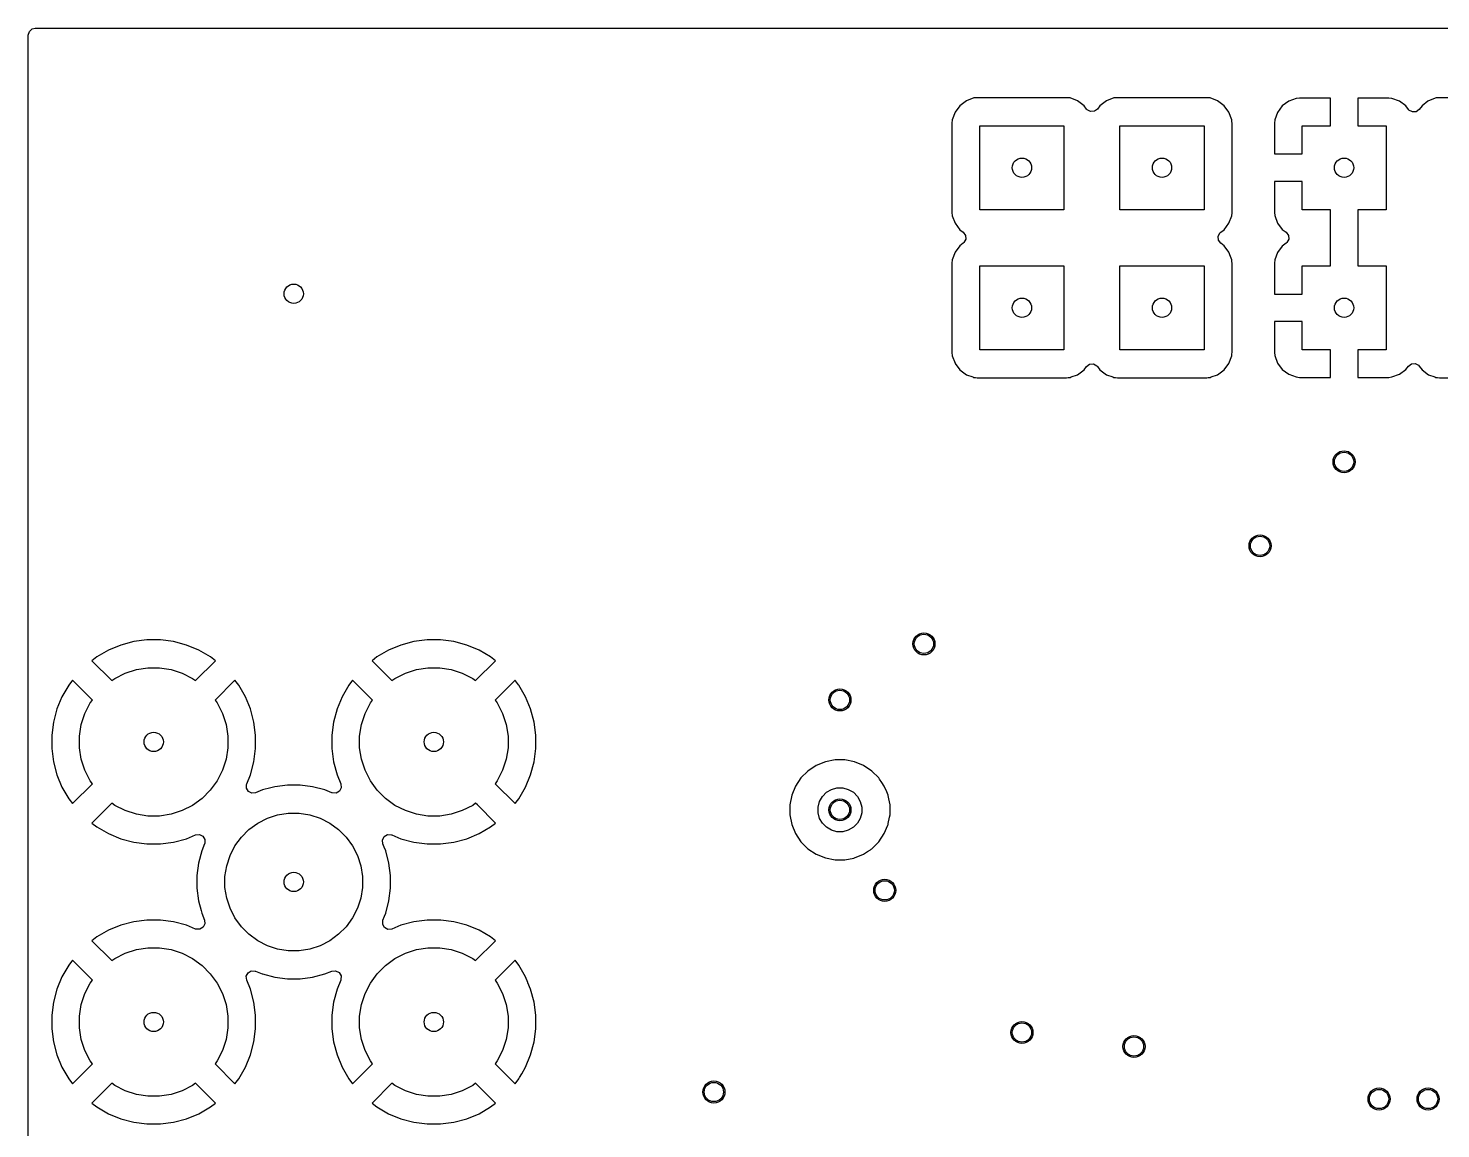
# Model space of a CAD drawing. Extents: x -2.18 to 1.8, y 0.44 to 2.81.
# Drawn here: x -2.18 to -1.171, y 2.029 to 2.815 of the extents above; entities that cross this region are included whole.
import ezdxf

# ---------------------------------------------------------------- set-up
doc = ezdxf.new("R2010")
doc.units = 0
doc.header["$MEASUREMENT"] = 0
doc.layers.add('BLACK', color=7, linetype='CONTINUOUS')

msp = doc.modelspace()

# ---------------------------------------------------------------- linework, layer by layer
at = {"layer": 'BLACK', "linetype": 'CONTINUOUS'}
for p, q in [((-2.1788, 2.8123), (-2.1767, 2.8141)), ((-2.1767, 2.8141), (-2.1747, 2.8146)), ((-2.1747, 2.8146), (0.9998, 2.8146)), ((-2.1796, 2.8097), (-2.1788, 2.8123)), ((-2.1796, 2.7469), (-2.1796, 2.8097)), ((-1.5043, 2.7648), (-1.5097, 2.7628)), ((-1.5019, 2.765), (-1.5043, 2.7648)), ((-1.5043, 2.7648), (-1.5043, 2.7648)), ((-1.4381, 2.765), (-1.5019, 2.765)), ((-1.5019, 2.765), (-1.5019, 2.765)), ((-1.4357, 2.7648), (-1.4381, 2.765)), ((-1.4381, 2.765), (-1.4381, 2.765)), ((-1.4303, 2.7628), (-1.4357, 2.7648)), ((-1.4043, 2.7648), (-1.4097, 2.7628)), ((-1.4019, 2.765), (-1.4043, 2.7648)), ((-1.4043, 2.7648), (-1.4043, 2.7648)), ((-1.3381, 2.765), (-1.4019, 2.765)), ((-1.4019, 2.765), (-1.4019, 2.765)), ((-1.3357, 2.7648), (-1.3381, 2.765)), ((-1.3381, 2.765), (-1.3381, 2.765)), ((-1.3303, 2.7628), (-1.3357, 2.7648)), ((-1.2742, 2.7644), (-1.2795, 2.7625)), ((-1.2719, 2.7647), (-1.2742, 2.7644)), ((-1.2742, 2.7644), (-1.2742, 2.7644)), ((-1.2498, 2.7647), (-1.2719, 2.7647)), ((-1.2498, 2.745), (-1.2498, 2.7647)), ((-1.2081, 2.7647), (-1.2302, 2.7647)), ((-1.2302, 2.7647), (-1.2302, 2.745)), ((-1.2058, 2.7644), (-1.2081, 2.7647)), ((-1.2005, 2.7625), (-1.2058, 2.7644)), ((-1.2058, 2.7644), (-1.2058, 2.7644)), ((-1.1743, 2.7648), (-1.1797, 2.7628)), ((-1.1719, 2.765), (-1.1743, 2.7648)), ((-1.1743, 2.7648), (-1.1743, 2.7648)), ((-1.1081, 2.765), (-1.1719, 2.765)), ((-1.1719, 2.765), (-1.1719, 2.765)), ((-1.5178, 2.7547), (-1.5198, 2.7493)), ((-1.5143, 2.7593), (-1.5178, 2.7547)), ((-1.5097, 2.7628), (-1.5143, 2.7593)), ((-1.4257, 2.7593), (-1.4303, 2.7628)), ((-1.4239, 2.7569), (-1.4257, 2.7593)), ((-1.4257, 2.7593), (-1.4257, 2.7593)), ((-1.4257, 2.7593), (-1.4257, 2.7593)), ((-1.4235, 2.7564), (-1.4239, 2.7569)), ((-1.421, 2.7551), (-1.4235, 2.7564)), ((-1.4183, 2.7553), (-1.421, 2.7551)), ((-1.4161, 2.7569), (-1.4183, 2.7553)), ((-1.4143, 2.7593), (-1.4161, 2.7569)), ((-1.4097, 2.7628), (-1.4143, 2.7593)), ((-1.3257, 2.7593), (-1.3303, 2.7628)), ((-1.3222, 2.7547), (-1.3257, 2.7593)), ((-1.3202, 2.7493), (-1.3222, 2.7547)), ((-1.2875, 2.7545), (-1.2894, 2.7492)), ((-1.2841, 2.7591), (-1.2875, 2.7545)), ((-1.2875, 2.7545), (-1.2875, 2.7545)), ((-1.2795, 2.7625), (-1.2841, 2.7591)), ((-1.2841, 2.7591), (-1.2841, 2.7591)), ((-1.2795, 2.7625), (-1.2795, 2.7625)), ((-1.1959, 2.7591), (-1.2005, 2.7625)), ((-1.2005, 2.7625), (-1.2005, 2.7625)), ((-1.1941, 2.7566), (-1.1959, 2.7591)), ((-1.1937, 2.7561), (-1.1941, 2.7566)), ((-1.1912, 2.7548), (-1.1937, 2.7561)), ((-1.1885, 2.755), (-1.1912, 2.7548)), ((-1.1863, 2.7566), (-1.1885, 2.755)), ((-1.1843, 2.7593), (-1.1863, 2.7566)), ((-1.1801, 2.7625), (-1.1843, 2.7593)), ((-1.1843, 2.7593), (-1.1843, 2.7593)), ((-1.1843, 2.7593), (-1.1843, 2.7593)), ((-1.1797, 2.7628), (-1.1801, 2.7625)), ((-2.1796, 2.5174), (-2.1796, 2.7469)), ((-1.5198, 2.7493), (-1.52, 2.7469)), ((-1.52, 2.7469), (-1.52, 2.6831)), ((-1.5198, 2.7493), (-1.5198, 2.7493)), ((-1.5, 2.685), (-1.5, 2.745)), ((-1.5, 2.745), (-1.44, 2.745)), ((-1.44, 2.745), (-1.44, 2.685)), ((-1.4, 2.685), (-1.4, 2.745)), ((-1.4, 2.745), (-1.34, 2.745)), ((-1.34, 2.745), (-1.34, 2.685)), ((-1.3201, 2.7481), (-1.3202, 2.7493)), ((-1.32, 2.7469), (-1.3201, 2.7481)), ((-1.32, 2.6831), (-1.32, 2.7469)), ((-1.32, 2.7469), (-1.32, 2.7469)), ((-1.32, 2.7469), (-1.32, 2.7469)), ((-1.2894, 2.7492), (-1.2897, 2.7469)), ((-1.2897, 2.7469), (-1.2897, 2.7248)), ((-1.2894, 2.7492), (-1.2894, 2.7492)), ((-1.27, 2.7248), (-1.27, 2.745)), ((-1.27, 2.745), (-1.2498, 2.745)), ((-1.2302, 2.745), (-1.21, 2.745)), ((-1.21, 2.745), (-1.21, 2.685)), ((-1.2897, 2.7248), (-1.27, 2.7248)), ((-1.2897, 2.7052), (-1.2897, 2.6831)), ((-1.27, 2.7052), (-1.2897, 2.7052)), ((-1.27, 2.685), (-1.27, 2.7052)), ((-1.52, 2.6831), (-1.5198, 2.6807)), ((-1.44, 2.685), (-1.5, 2.685)), ((-1.34, 2.685), (-1.4, 2.685)), ((-1.32, 2.6828), (-1.32, 2.6831)), ((-1.32, 2.6831), (-1.32, 2.6831)), ((-1.2897, 2.6831), (-1.2894, 2.6808)), ((-1.2498, 2.685), (-1.27, 2.685)), ((-1.2498, 2.645), (-1.2498, 2.685)), ((-1.21, 2.685), (-1.2302, 2.685)), ((-1.2302, 2.685), (-1.2302, 2.645)), ((-1.5198, 2.6807), (-1.5198, 2.6807)), ((-1.5198, 2.6807), (-1.5178, 2.6755)), ((-1.5178, 2.6755), (-1.5178, 2.6753)), ((-1.5178, 2.6753), (-1.5143, 2.6707)), ((-1.3257, 2.6707), (-1.3222, 2.6753)), ((-1.3222, 2.6753), (-1.3202, 2.6807)), ((-1.3202, 2.6807), (-1.32, 2.6828)), ((-1.2894, 2.6808), (-1.2894, 2.6808)), ((-1.2894, 2.6808), (-1.2875, 2.6755)), ((-1.2875, 2.6755), (-1.2875, 2.6755)), ((-1.2875, 2.6755), (-1.2841, 2.6709)), ((-1.5143, 2.6707), (-1.5143, 2.6707)), ((-1.5143, 2.6707), (-1.5143, 2.6707)), ((-1.5143, 2.6707), (-1.5119, 2.6689)), ((-1.5119, 2.6689), (-1.5103, 2.6667)), ((-1.5101, 2.664), (-1.5114, 2.6615)), ((-1.5103, 2.6667), (-1.5101, 2.664)), ((-1.3299, 2.666), (-1.3286, 2.6685)), ((-1.3297, 2.6633), (-1.3299, 2.666)), ((-1.3281, 2.6611), (-1.3297, 2.6633)), ((-1.3286, 2.6685), (-1.3281, 2.6689)), ((-1.3281, 2.6689), (-1.3257, 2.6707)), ((-1.2841, 2.6709), (-1.2814, 2.6689)), ((-1.2814, 2.6689), (-1.2797, 2.6667)), ((-1.2795, 2.664), (-1.2808, 2.6615)), ((-1.2797, 2.6667), (-1.2795, 2.664)), ((-1.5178, 2.6547), (-1.5198, 2.6493)), ((-1.5143, 2.6593), (-1.5178, 2.6547)), ((-1.5119, 2.6611), (-1.5143, 2.6593)), ((-1.5114, 2.6615), (-1.5119, 2.6611)), ((-1.3257, 2.6593), (-1.3281, 2.6611)), ((-1.3222, 2.6547), (-1.3257, 2.6593)), ((-1.3211, 2.6517), (-1.3222, 2.6547)), ((-1.2875, 2.6545), (-1.2894, 2.6492)), ((-1.2841, 2.6591), (-1.2875, 2.6545)), ((-1.2875, 2.6545), (-1.2875, 2.6545)), ((-1.2814, 2.6611), (-1.2841, 2.6591)), ((-1.2808, 2.6615), (-1.2814, 2.6611)), ((-1.5198, 2.6493), (-1.52, 2.6469)), ((-1.52, 2.6469), (-1.52, 2.5831)), ((-1.5198, 2.6493), (-1.5198, 2.6493)), ((-1.5, 2.585), (-1.5, 2.645)), ((-1.5, 2.645), (-1.44, 2.645)), ((-1.44, 2.645), (-1.44, 2.585)), ((-1.4, 2.585), (-1.4, 2.645)), ((-1.4, 2.645), (-1.34, 2.645)), ((-1.34, 2.645), (-1.34, 2.585)), ((-1.321, 2.6515), (-1.3211, 2.6517)), ((-1.3202, 2.6493), (-1.321, 2.6515)), ((-1.3201, 2.6481), (-1.3202, 2.6493)), ((-1.32, 2.6469), (-1.3201, 2.6481)), ((-1.32, 2.5831), (-1.32, 2.6469)), ((-1.32, 2.6469), (-1.32, 2.6469)), ((-1.2894, 2.6492), (-1.2897, 2.6469)), ((-1.2897, 2.6469), (-1.2897, 2.6248)), ((-1.2894, 2.6492), (-1.2894, 2.6492)), ((-1.27, 2.6248), (-1.27, 2.645)), ((-1.27, 2.645), (-1.2498, 2.645)), ((-1.2302, 2.645), (-1.21, 2.645)), ((-1.21, 2.645), (-1.21, 2.585)), ((-1.2897, 2.6248), (-1.27, 2.6248)), ((-1.2897, 2.6052), (-1.2897, 2.5831)), ((-1.27, 2.6052), (-1.2897, 2.6052)), ((-1.27, 2.585), (-1.27, 2.6052)), ((-1.52, 2.5831), (-1.5198, 2.5807)), ((-1.44, 2.585), (-1.5, 2.585)), ((-1.34, 2.585), (-1.4, 2.585)), ((-1.3201, 2.582), (-1.32, 2.5831)), ((-1.32, 2.5831), (-1.32, 2.5831)), ((-1.2897, 2.5831), (-1.2894, 2.5808)), ((-1.2498, 2.585), (-1.27, 2.585)), ((-1.2498, 2.5653), (-1.2498, 2.585)), ((-1.21, 2.585), (-1.2302, 2.585)), ((-1.2302, 2.585), (-1.2302, 2.5653)), ((-1.5198, 2.5807), (-1.5198, 2.5807)), ((-1.5198, 2.5807), (-1.5178, 2.5755)), ((-1.5178, 2.5755), (-1.5178, 2.5753)), ((-1.5178, 2.5753), (-1.5143, 2.5707)), ((-1.4257, 2.5707), (-1.4239, 2.5731)), ((-1.4239, 2.5731), (-1.4217, 2.5747)), ((-1.4217, 2.5747), (-1.419, 2.5749)), ((-1.419, 2.5749), (-1.4165, 2.5736)), ((-1.4165, 2.5736), (-1.4161, 2.5731)), ((-1.4161, 2.5731), (-1.4143, 2.5707)), ((-1.3257, 2.5707), (-1.3222, 2.5753)), ((-1.3222, 2.5753), (-1.3202, 2.5807)), ((-1.3202, 2.5807), (-1.3201, 2.582)), ((-1.2894, 2.5808), (-1.2894, 2.5808)), ((-1.2894, 2.5808), (-1.2875, 2.5755)), ((-1.2875, 2.5755), (-1.2875, 2.5755)), ((-1.2875, 2.5755), (-1.2841, 2.5709)), ((-1.1959, 2.5709), (-1.1941, 2.5734)), ((-1.1941, 2.5734), (-1.1919, 2.575)), ((-1.1919, 2.575), (-1.1892, 2.5752)), ((-1.1892, 2.5752), (-1.1868, 2.5739)), ((-1.1868, 2.5739), (-1.1863, 2.5734)), ((-1.1863, 2.5734), (-1.1843, 2.5707)), ((-1.5143, 2.5707), (-1.5097, 2.5672)), ((-1.5097, 2.5672), (-1.5052, 2.5656)), ((-1.5052, 2.5656), (-1.5045, 2.5653)), ((-1.5045, 2.5653), (-1.5043, 2.5652)), ((-1.5043, 2.5652), (-1.5032, 2.5651)), ((-1.5032, 2.5651), (-1.5019, 2.565)), ((-1.5019, 2.565), (-1.5019, 2.565)), ((-1.5019, 2.565), (-1.4381, 2.565)), ((-1.4381, 2.565), (-1.437, 2.5651)), ((-1.4381, 2.565), (-1.4381, 2.565)), ((-1.437, 2.5651), (-1.4357, 2.5652)), ((-1.4357, 2.5652), (-1.4355, 2.5653)), ((-1.4355, 2.5653), (-1.4348, 2.5656)), ((-1.4348, 2.5656), (-1.4303, 2.5672)), ((-1.4303, 2.5672), (-1.4257, 2.5707)), ((-1.4143, 2.5707), (-1.4097, 2.5672)), ((-1.4097, 2.5672), (-1.4052, 2.5656)), ((-1.4052, 2.5656), (-1.4045, 2.5653)), ((-1.4045, 2.5653), (-1.4043, 2.5652)), ((-1.4043, 2.5652), (-1.4032, 2.5651)), ((-1.4032, 2.5651), (-1.4019, 2.565)), ((-1.4019, 2.565), (-1.4019, 2.565)), ((-1.4019, 2.565), (-1.3381, 2.565)), ((-1.3381, 2.565), (-1.337, 2.5651)), ((-1.3381, 2.565), (-1.3381, 2.565)), ((-1.337, 2.5651), (-1.3357, 2.5652)), ((-1.3357, 2.5652), (-1.3355, 2.5653)), ((-1.3355, 2.5653), (-1.3348, 2.5656)), ((-1.3348, 2.5656), (-1.3303, 2.5672)), ((-1.3303, 2.5672), (-1.3257, 2.5707)), ((-1.2841, 2.5709), (-1.2841, 2.5709)), ((-1.2841, 2.5709), (-1.2795, 2.5675)), ((-1.2795, 2.5675), (-1.2795, 2.5675)), ((-1.2795, 2.5675), (-1.2742, 2.5656)), ((-1.2742, 2.5656), (-1.2742, 2.5656)), ((-1.2742, 2.5656), (-1.2719, 2.5653)), ((-1.2719, 2.5653), (-1.2719, 2.5653)), ((-1.2719, 2.5653), (-1.2498, 2.5653)), ((-1.2302, 2.5653), (-1.2081, 2.5653)), ((-1.2081, 2.5653), (-1.2058, 2.5656)), ((-1.2081, 2.5653), (-1.2081, 2.5653)), ((-1.2058, 2.5656), (-1.2005, 2.5675)), ((-1.2058, 2.5656), (-1.2058, 2.5656)), ((-1.2005, 2.5675), (-1.1959, 2.5709)), ((-1.2005, 2.5675), (-1.2005, 2.5675)), ((-1.1959, 2.5709), (-1.1959, 2.5709)), ((-1.1843, 2.5707), (-1.1797, 2.5672)), ((-1.1797, 2.5672), (-1.1752, 2.5656)), ((-1.1752, 2.5656), (-1.1745, 2.5653)), ((-1.1745, 2.5653), (-1.1743, 2.5652)), ((-1.1743, 2.5652), (-1.1732, 2.5651)), ((-1.1732, 2.5651), (-1.1719, 2.565)), ((-1.1719, 2.565), (-1.1719, 2.565)), ((-1.1719, 2.565), (-1.1081, 2.565)), ((-2.1796, 2.4542), (-2.1796, 2.5174)), ((-2.1796, 2.3906), (-2.1796, 2.4542)), ((-2.1796, 2.3098), (-2.1796, 2.3906)), ((-2.1223, 2.3705), (-2.1306, 2.3657)), ((-2.1135, 2.3741), (-2.1223, 2.3705)), ((-2.1223, 2.3705), (-2.1223, 2.3705)), ((-2.1042, 2.3766), (-2.1135, 2.3741)), ((-2.0948, 2.3778), (-2.1042, 2.3766)), ((-2.0852, 2.3778), (-2.0948, 2.3778)), ((-2.0948, 2.3778), (-2.0948, 2.3778)), ((-2.0758, 2.3766), (-2.0852, 2.3778)), ((-2.0852, 2.3778), (-2.0852, 2.3778)), ((-2.0665, 2.3741), (-2.0758, 2.3766)), ((-2.0577, 2.3705), (-2.0665, 2.3741)), ((-2.0494, 2.3657), (-2.0577, 2.3705)), ((-2.0577, 2.3705), (-2.0577, 2.3705)), ((-1.9223, 2.3705), (-1.9306, 2.3657)), ((-1.9135, 2.3741), (-1.9223, 2.3705)), ((-1.9223, 2.3705), (-1.9223, 2.3705)), ((-1.9042, 2.3766), (-1.9135, 2.3741)), ((-1.8948, 2.3778), (-1.9042, 2.3766)), ((-1.8852, 2.3778), (-1.8948, 2.3778)), ((-1.8948, 2.3778), (-1.8948, 2.3778)), ((-1.8758, 2.3766), (-1.8852, 2.3778)), ((-1.8852, 2.3778), (-1.8852, 2.3778)), ((-1.8665, 2.3741), (-1.8758, 2.3766)), ((-1.8577, 2.3705), (-1.8665, 2.3741)), ((-1.8494, 2.3657), (-1.8577, 2.3705)), ((-1.8577, 2.3705), (-1.8577, 2.3705)), ((-2.1306, 2.3657), (-2.1341, 2.363)), ((-2.1341, 2.363), (-2.1341, 2.363)), ((-2.1341, 2.363), (-2.1199, 2.3488)), ((-2.0601, 2.3488), (-2.0459, 2.363)), ((-2.0459, 2.363), (-2.0494, 2.3657)), ((-1.9306, 2.3657), (-1.9341, 2.363)), ((-1.9341, 2.363), (-1.9341, 2.363)), ((-1.9341, 2.363), (-1.9199, 2.3488)), ((-1.8601, 2.3488), (-1.8459, 2.363)), ((-1.8459, 2.363), (-1.8494, 2.3657)), ((-2.1199, 2.3488), (-2.1178, 2.3503)), ((-2.1178, 2.3503), (-2.1103, 2.3541)), ((-2.1103, 2.3541), (-2.1024, 2.3567)), ((-2.1024, 2.3567), (-2.0942, 2.358)), ((-2.0942, 2.358), (-2.0858, 2.358)), ((-2.0858, 2.358), (-2.0776, 2.3567)), ((-2.0776, 2.3567), (-2.0697, 2.3541)), ((-2.0697, 2.3541), (-2.0622, 2.3503)), ((-2.0622, 2.3503), (-2.0601, 2.3488)), ((-1.9199, 2.3488), (-1.9178, 2.3503)), ((-1.9178, 2.3503), (-1.9103, 2.3541)), ((-1.9103, 2.3541), (-1.9024, 2.3567)), ((-1.9024, 2.3567), (-1.8942, 2.358)), ((-1.8942, 2.358), (-1.8858, 2.358)), ((-1.8858, 2.358), (-1.8776, 2.3567)), ((-1.8776, 2.3567), (-1.8697, 2.3541)), ((-1.8697, 2.3541), (-1.8622, 2.3503)), ((-1.8622, 2.3503), (-1.8601, 2.3488)), ((-2.1507, 2.3456), (-2.1555, 2.3373)), ((-2.148, 2.3491), (-2.1507, 2.3456)), ((-2.1338, 2.3349), (-2.148, 2.3491)), ((-2.148, 2.3491), (-2.148, 2.3491)), ((-2.032, 2.3491), (-2.0462, 2.3349)), ((-2.0293, 2.3456), (-2.032, 2.3491)), ((-2.032, 2.3491), (-2.032, 2.3491)), ((-2.0245, 2.3373), (-2.0293, 2.3456)), ((-2.0293, 2.3456), (-2.0293, 2.3456)), ((-1.9507, 2.3456), (-1.9555, 2.3373)), ((-1.948, 2.3491), (-1.9507, 2.3456)), ((-1.9338, 2.3349), (-1.948, 2.3491)), ((-1.948, 2.3491), (-1.948, 2.3491)), ((-1.832, 2.3491), (-1.8462, 2.3349)), ((-1.8316, 2.3485), (-1.832, 2.3491)), ((-1.832, 2.3491), (-1.832, 2.3491)), ((-1.8295, 2.3458), (-1.8316, 2.3485)), ((-1.8293, 2.3456), (-1.8295, 2.3458)), ((-1.8245, 2.3373), (-1.8293, 2.3456)), ((-1.8293, 2.3456), (-1.8293, 2.3456)), ((-2.1555, 2.3373), (-2.1591, 2.3285)), ((-2.1555, 2.3373), (-2.1555, 2.3373)), ((-2.1391, 2.3253), (-2.1353, 2.3328)), ((-2.1353, 2.3328), (-2.1338, 2.3349)), ((-2.0462, 2.3349), (-2.0447, 2.3328)), ((-2.0447, 2.3328), (-2.0409, 2.3253)), ((-2.0209, 2.3285), (-2.0245, 2.3373)), ((-2.0245, 2.3373), (-2.0245, 2.3373)), ((-1.9555, 2.3373), (-1.9591, 2.3285)), ((-1.9555, 2.3373), (-1.9555, 2.3373)), ((-1.9391, 2.3253), (-1.9353, 2.3328)), ((-1.9353, 2.3328), (-1.9338, 2.3349)), ((-1.8462, 2.3349), (-1.8447, 2.3328)), ((-1.8447, 2.3328), (-1.8409, 2.3253)), ((-1.8209, 2.3285), (-1.8245, 2.3373)), ((-1.8245, 2.3373), (-1.8245, 2.3373)), ((-2.1591, 2.3285), (-2.1616, 2.3192)), ((-2.1417, 2.3174), (-2.1391, 2.3253)), ((-2.0409, 2.3253), (-2.0383, 2.3174)), ((-2.0184, 2.3192), (-2.0209, 2.3285)), ((-1.9591, 2.3285), (-1.9616, 2.3192)), ((-1.9417, 2.3174), (-1.9391, 2.3253)), ((-1.8409, 2.3253), (-1.8383, 2.3174)), ((-1.8184, 2.3192), (-1.8209, 2.3285)), ((-2.1796, 1.8887), (-2.1796, 2.3098)), ((-2.1616, 2.3192), (-2.1628, 2.3098)), ((-2.1628, 2.3098), (-2.1628, 2.3098)), ((-2.1628, 2.3098), (-2.1628, 2.3002)), ((-2.143, 2.3092), (-2.1417, 2.3174)), ((-2.0383, 2.3174), (-2.037, 2.3092)), ((-2.0172, 2.3098), (-2.0184, 2.3192)), ((-2.0172, 2.3002), (-2.0172, 2.3098)), ((-2.0172, 2.3098), (-2.0172, 2.3098)), ((-1.9616, 2.3192), (-1.9628, 2.3098)), ((-1.9628, 2.3098), (-1.9628, 2.3098)), ((-1.9628, 2.3098), (-1.9628, 2.3002)), ((-1.943, 2.3092), (-1.9417, 2.3174)), ((-1.8383, 2.3174), (-1.837, 2.3092)), ((-1.8172, 2.3098), (-1.8184, 2.3192)), ((-1.8172, 2.3002), (-1.8172, 2.3098)), ((-1.8172, 2.3098), (-1.8172, 2.3098)), ((-2.1628, 2.3002), (-2.1628, 2.3002)), ((-2.1628, 2.3002), (-2.1616, 2.2908)), ((-2.143, 2.3008), (-2.143, 2.3092)), ((-2.1417, 2.2926), (-2.143, 2.3008)), ((-2.037, 2.3008), (-2.0383, 2.2926)), ((-2.037, 2.3092), (-2.037, 2.3008)), ((-2.0184, 2.2908), (-2.0172, 2.3002)), ((-2.0172, 2.3002), (-2.0172, 2.3002)), ((-1.9628, 2.3002), (-1.9628, 2.3002)), ((-1.9628, 2.3002), (-1.9616, 2.2908)), ((-1.943, 2.3008), (-1.943, 2.3092)), ((-1.9417, 2.2926), (-1.943, 2.3008)), ((-1.837, 2.3008), (-1.8383, 2.2926)), ((-1.837, 2.3092), (-1.837, 2.3008)), ((-1.8184, 2.2908), (-1.8172, 2.3002)), ((-1.8172, 2.3002), (-1.8172, 2.3002)), ((-2.1616, 2.2908), (-2.1591, 2.2815)), ((-2.1391, 2.2847), (-2.1417, 2.2926)), ((-2.0383, 2.2926), (-2.0409, 2.2847)), ((-2.0209, 2.2815), (-2.0184, 2.2908)), ((-1.9616, 2.2908), (-1.9591, 2.2815)), ((-1.9391, 2.2847), (-1.9417, 2.2926)), ((-1.8383, 2.2926), (-1.8409, 2.2847)), ((-1.8209, 2.2815), (-1.8184, 2.2908)), ((-1.6104, 2.2908), (-1.6169, 2.2882)), ((-1.6035, 2.2922), (-1.6104, 2.2908)), ((-1.6104, 2.2908), (-1.6104, 2.2908)), ((-1.5965, 2.2922), (-1.6035, 2.2922)), ((-1.6035, 2.2922), (-1.6035, 2.2922)), ((-1.5896, 2.2908), (-1.5965, 2.2922)), ((-1.5965, 2.2922), (-1.5965, 2.2922)), ((-1.5831, 2.2882), (-1.5896, 2.2908)), ((-1.5896, 2.2908), (-1.5896, 2.2908)), ((-2.1591, 2.2815), (-2.1555, 2.2727)), ((-2.1353, 2.2772), (-2.1391, 2.2847)), ((-2.0409, 2.2847), (-2.0447, 2.2772)), ((-2.0236, 2.2751), (-2.0209, 2.2815)), ((-1.9591, 2.2815), (-1.9564, 2.2751)), ((-1.9353, 2.2772), (-1.9391, 2.2847)), ((-1.8409, 2.2847), (-1.8447, 2.2772)), ((-1.8245, 2.2727), (-1.8209, 2.2815)), ((-1.6228, 2.2842), (-1.6278, 2.2793)), ((-1.6169, 2.2882), (-1.6228, 2.2842)), ((-1.6228, 2.2842), (-1.6228, 2.2842)), ((-1.6169, 2.2882), (-1.6169, 2.2882)), ((-1.5772, 2.2842), (-1.5831, 2.2882)), ((-1.5831, 2.2882), (-1.5831, 2.2882)), ((-1.5722, 2.2793), (-1.5772, 2.2842)), ((-1.5772, 2.2842), (-1.5772, 2.2842)), ((-2.1555, 2.2727), (-2.1555, 2.2727)), ((-2.1555, 2.2727), (-2.1507, 2.2644)), ((-2.148, 2.2609), (-2.1338, 2.2751)), ((-2.1338, 2.2751), (-2.1353, 2.2772)), ((-2.0496, 2.2705), (-2.0555, 2.2646)), ((-2.0447, 2.2772), (-2.0496, 2.2705)), ((-2.0238, 2.272), (-2.0237, 2.2747)), ((-2.0224, 2.2696), (-2.0238, 2.272)), ((-2.0237, 2.2747), (-2.0236, 2.2751)), ((-2.0199, 2.2684), (-2.0224, 2.2696)), ((-2.0123, 2.2707), (-2.0172, 2.2687)), ((-2.0063, 2.2723), (-2.0123, 2.2707)), ((-2.0123, 2.2707), (-2.0123, 2.2707)), ((-2.0123, 2.2707), (-2.0123, 2.2707)), ((-2.0123, 2.2707), (-2.0123, 2.2707)), ((-2.0035, 2.273), (-2.0063, 2.2723)), ((-1.9945, 2.2742), (-2.0035, 2.273)), ((-1.9855, 2.2742), (-1.9945, 2.2742)), ((-1.9945, 2.2742), (-1.9945, 2.2742)), ((-1.9765, 2.273), (-1.9855, 2.2742)), ((-1.9855, 2.2742), (-1.9855, 2.2742)), ((-1.9677, 2.2707), (-1.9765, 2.273)), ((-1.9765, 2.273), (-1.9765, 2.273)), ((-1.9765, 2.273), (-1.9765, 2.273)), ((-1.9628, 2.2687), (-1.9677, 2.2707)), ((-1.9677, 2.2707), (-1.9677, 2.2707)), ((-1.9677, 2.2707), (-1.9677, 2.2707)), ((-1.9677, 2.2707), (-1.9677, 2.2707)), ((-1.9574, 2.2699), (-1.9597, 2.2685)), ((-1.9561, 2.2723), (-1.9574, 2.2699)), ((-1.9564, 2.2751), (-1.9561, 2.2723)), ((-1.9304, 2.2705), (-1.9353, 2.2772)), ((-1.9245, 2.2646), (-1.9304, 2.2705)), ((-1.8447, 2.2772), (-1.8462, 2.2751)), ((-1.8462, 2.2751), (-1.832, 2.2609)), ((-1.8293, 2.2644), (-1.8245, 2.2727)), ((-1.8245, 2.2727), (-1.8245, 2.2727)), ((-1.6317, 2.2734), (-1.6344, 2.2669)), ((-1.6278, 2.2793), (-1.6317, 2.2734)), ((-1.6317, 2.2734), (-1.6317, 2.2734)), ((-1.6278, 2.2793), (-1.6278, 2.2793)), ((-1.6096, 2.269), (-1.606, 2.271)), ((-1.606, 2.271), (-1.6021, 2.2721)), ((-1.6021, 2.2721), (-1.5979, 2.2721)), ((-1.5979, 2.2721), (-1.594, 2.271)), ((-1.594, 2.271), (-1.5904, 2.269)), ((-1.5717, 2.2785), (-1.5722, 2.2793)), ((-1.5722, 2.2793), (-1.5722, 2.2793)), ((-1.5701, 2.2761), (-1.5717, 2.2785)), ((-1.5683, 2.2734), (-1.5701, 2.2761)), ((-1.5666, 2.2693), (-1.5683, 2.2734)), ((-1.5683, 2.2734), (-1.5683, 2.2734)), ((-1.5683, 2.2734), (-1.5683, 2.2734)), ((-2.1507, 2.2644), (-2.148, 2.2609)), ((-2.1199, 2.2612), (-2.1341, 2.247)), ((-2.1178, 2.2597), (-2.1199, 2.2612)), ((-2.1103, 2.2559), (-2.1178, 2.2597)), ((-2.0622, 2.2597), (-2.0697, 2.2559)), ((-2.0555, 2.2646), (-2.0622, 2.2597)), ((-2.0172, 2.2687), (-2.0199, 2.2684)), ((-1.9625, 2.2686), (-1.9628, 2.2687)), ((-1.9597, 2.2685), (-1.9625, 2.2686)), ((-1.9178, 2.2597), (-1.9245, 2.2646)), ((-1.9103, 2.2559), (-1.9178, 2.2597)), ((-1.8622, 2.2597), (-1.8697, 2.2559)), ((-1.8601, 2.2612), (-1.8622, 2.2597)), ((-1.8589, 2.26), (-1.8601, 2.2612)), ((-1.8459, 2.247), (-1.8589, 2.26)), ((-1.832, 2.2609), (-1.8303, 2.2632)), ((-1.832, 2.2609), (-1.832, 2.2609)), ((-1.8303, 2.2632), (-1.8293, 2.2644)), ((-1.8303, 2.2632), (-1.8303, 2.2632)), ((-1.6344, 2.2669), (-1.6358, 2.26)), ((-1.6358, 2.26), (-1.6358, 2.2529)), ((-1.6344, 2.2669), (-1.6344, 2.2669)), ((-1.6156, 2.2585), (-1.6145, 2.2625)), ((-1.6145, 2.2625), (-1.6125, 2.266)), ((-1.6125, 2.266), (-1.6096, 2.269)), ((-1.5904, 2.269), (-1.5875, 2.266)), ((-1.5875, 2.266), (-1.5855, 2.2625)), ((-1.5855, 2.2625), (-1.5844, 2.2585)), ((-1.5656, 2.2669), (-1.5666, 2.2693)), ((-1.5656, 2.2667), (-1.5656, 2.2669)), ((-1.5656, 2.2669), (-1.5656, 2.2669)), ((-1.5651, 2.2644), (-1.5656, 2.2667)), ((-1.5656, 2.2667), (-1.5656, 2.2667)), ((-1.5642, 2.26), (-1.5651, 2.2644)), ((-1.5642, 2.2529), (-1.5642, 2.26)), ((-2.1024, 2.2533), (-2.1103, 2.2559)), ((-2.0942, 2.252), (-2.1024, 2.2533)), ((-2.0858, 2.252), (-2.0942, 2.252)), ((-2.0776, 2.2533), (-2.0858, 2.252)), ((-2.0697, 2.2559), (-2.0776, 2.2533)), ((-2.0157, 2.247), (-2.0088, 2.2505)), ((-2.0088, 2.2505), (-2.0015, 2.2529)), ((-2.0015, 2.2529), (-1.9939, 2.2541)), ((-1.9939, 2.2541), (-1.9861, 2.2541)), ((-1.9861, 2.2541), (-1.9785, 2.2529)), ((-1.9785, 2.2529), (-1.9712, 2.2505)), ((-1.9712, 2.2505), (-1.9643, 2.247)), ((-1.9024, 2.2533), (-1.9103, 2.2559)), ((-1.8942, 2.252), (-1.9024, 2.2533)), ((-1.8858, 2.252), (-1.8942, 2.252)), ((-1.8776, 2.2533), (-1.8858, 2.252)), ((-1.8697, 2.2559), (-1.8776, 2.2533)), ((-1.6358, 2.2529), (-1.6344, 2.246)), ((-1.6156, 2.2544), (-1.6156, 2.2585)), ((-1.6145, 2.2504), (-1.6156, 2.2544)), ((-1.6125, 2.2469), (-1.6145, 2.2504)), ((-1.5855, 2.2504), (-1.5875, 2.2469)), ((-1.5844, 2.2544), (-1.5855, 2.2504)), ((-1.5844, 2.2585), (-1.5844, 2.2544)), ((-1.5655, 2.2467), (-1.5646, 2.2512)), ((-1.5646, 2.2512), (-1.5642, 2.2529)), ((-2.1341, 2.247), (-2.1341, 2.247)), ((-2.1341, 2.247), (-2.1306, 2.2443)), ((-2.1306, 2.2443), (-2.1306, 2.2443)), ((-2.1306, 2.2443), (-2.1223, 2.2395)), ((-2.1223, 2.2395), (-2.1223, 2.2395)), ((-2.1223, 2.2395), (-2.1135, 2.2359)), ((-2.0274, 2.237), (-2.022, 2.2424)), ((-2.022, 2.2424), (-2.0157, 2.247)), ((-1.9643, 2.247), (-1.958, 2.2424)), ((-1.958, 2.2424), (-1.9526, 2.237)), ((-1.8665, 2.2359), (-1.8577, 2.2395)), ((-1.8577, 2.2395), (-1.8494, 2.2443)), ((-1.8577, 2.2395), (-1.8577, 2.2395)), ((-1.8494, 2.2443), (-1.8459, 2.247)), ((-1.8459, 2.247), (-1.8459, 2.247)), ((-1.6344, 2.246), (-1.6344, 2.246)), ((-1.6344, 2.246), (-1.6317, 2.2395)), ((-1.6317, 2.2395), (-1.6317, 2.2395)), ((-1.6317, 2.2395), (-1.6278, 2.2337)), ((-1.6096, 2.244), (-1.6125, 2.2469)), ((-1.606, 2.2419), (-1.6096, 2.244)), ((-1.6021, 2.2408), (-1.606, 2.2419)), ((-1.5979, 2.2408), (-1.6021, 2.2408)), ((-1.594, 2.2419), (-1.5979, 2.2408)), ((-1.5904, 2.244), (-1.594, 2.2419)), ((-1.5875, 2.2469), (-1.5904, 2.244)), ((-1.5722, 2.2337), (-1.5683, 2.2395)), ((-1.5683, 2.2395), (-1.5658, 2.2455)), ((-1.5658, 2.2455), (-1.5656, 2.246)), ((-1.5656, 2.246), (-1.5655, 2.2467)), ((-1.5656, 2.246), (-1.5656, 2.246)), ((-1.5655, 2.2467), (-1.5655, 2.2467)), ((-2.1135, 2.2359), (-2.1042, 2.2334)), ((-2.1042, 2.2334), (-2.0948, 2.2322)), ((-2.0948, 2.2322), (-2.0948, 2.2322)), ((-2.0948, 2.2322), (-2.0852, 2.2322)), ((-2.0852, 2.2322), (-2.0758, 2.2334)), ((-2.0852, 2.2322), (-2.0852, 2.2322)), ((-2.0758, 2.2334), (-2.0665, 2.2359)), ((-2.0665, 2.2359), (-2.0601, 2.2386)), ((-2.0601, 2.2386), (-2.0573, 2.2389)), ((-2.0573, 2.2389), (-2.0549, 2.2376)), ((-2.0537, 2.2322), (-2.0557, 2.2273)), ((-2.0549, 2.2376), (-2.0535, 2.2353)), ((-2.0536, 2.2325), (-2.0537, 2.2322)), ((-2.0535, 2.2353), (-2.0536, 2.2325)), ((-2.0355, 2.2238), (-2.032, 2.2307)), ((-2.032, 2.2307), (-2.0274, 2.237)), ((-1.9526, 2.237), (-1.948, 2.2307)), ((-1.948, 2.2307), (-1.9445, 2.2238)), ((-1.9266, 2.2349), (-1.9254, 2.2374)), ((-1.9263, 2.2322), (-1.9266, 2.2349)), ((-1.9254, 2.2299), (-1.9263, 2.2322)), ((-1.9254, 2.2374), (-1.923, 2.2388)), ((-1.9243, 2.2273), (-1.9254, 2.2299)), ((-1.923, 2.2388), (-1.9203, 2.2387)), ((-1.9203, 2.2387), (-1.9199, 2.2386)), ((-1.9199, 2.2386), (-1.9135, 2.2359)), ((-1.9135, 2.2359), (-1.9042, 2.2334)), ((-1.9042, 2.2334), (-1.8948, 2.2322)), ((-1.8948, 2.2322), (-1.8948, 2.2322)), ((-1.8948, 2.2322), (-1.8852, 2.2322)), ((-1.8852, 2.2322), (-1.8758, 2.2334)), ((-1.8852, 2.2322), (-1.8852, 2.2322)), ((-1.8758, 2.2334), (-1.8665, 2.2359)), ((-1.6278, 2.2337), (-1.6278, 2.2337)), ((-1.6278, 2.2337), (-1.6228, 2.2287)), ((-1.5772, 2.2287), (-1.5722, 2.2337)), ((-2.0557, 2.2273), (-2.058, 2.2185)), ((-2.0557, 2.2273), (-2.0557, 2.2273)), ((-2.0379, 2.2165), (-2.0355, 2.2238)), ((-1.9445, 2.2238), (-1.9421, 2.2165)), ((-1.922, 2.2185), (-1.9243, 2.2273)), ((-1.9243, 2.2273), (-1.9243, 2.2273)), ((-1.6228, 2.2287), (-1.6228, 2.2287)), ((-1.6228, 2.2287), (-1.6169, 2.2248)), ((-1.6169, 2.2248), (-1.6169, 2.2248)), ((-1.6169, 2.2248), (-1.6169, 2.2248)), ((-1.6169, 2.2248), (-1.6104, 2.2221)), ((-1.6104, 2.2221), (-1.6035, 2.2207)), ((-1.6035, 2.2207), (-1.6035, 2.2207)), ((-1.6035, 2.2207), (-1.6035, 2.2207)), ((-1.6035, 2.2207), (-1.5965, 2.2207)), ((-1.5965, 2.2207), (-1.5901, 2.2219)), ((-1.5965, 2.2207), (-1.5965, 2.2207)), ((-1.5901, 2.2219), (-1.5896, 2.2221)), ((-1.5896, 2.2221), (-1.5831, 2.2248)), ((-1.5831, 2.2248), (-1.5802, 2.2267)), ((-1.5802, 2.2267), (-1.5782, 2.228)), ((-1.5782, 2.228), (-1.5778, 2.2283)), ((-1.5778, 2.2283), (-1.5772, 2.2287)), ((-2.058, 2.2185), (-2.0592, 2.2095)), ((-2.0592, 2.2095), (-2.0592, 2.2005)), ((-2.0391, 2.2089), (-2.0379, 2.2165)), ((-1.9421, 2.2165), (-1.9409, 2.2089)), ((-1.9208, 2.2095), (-1.922, 2.2185)), ((-1.9208, 2.2042), (-1.9208, 2.2095)), ((-2.0592, 2.2005), (-2.058, 2.1915)), ((-2.0391, 2.2011), (-2.0391, 2.2089)), ((-2.0379, 2.1935), (-2.0391, 2.2011)), ((-1.9409, 2.2011), (-1.9421, 2.1935)), ((-1.9409, 2.2089), (-1.9409, 2.2011)), ((-1.922, 2.1915), (-1.9208, 2.2005)), ((-1.9208, 2.2005), (-1.9208, 2.2042)), ((-2.058, 2.1915), (-2.058, 2.1915)), ((-2.058, 2.1915), (-2.0562, 2.1845)), ((-2.0355, 2.1862), (-2.0379, 2.1935)), ((-1.9421, 2.1935), (-1.9445, 2.1862)), ((-1.9243, 2.1827), (-1.922, 2.1915)), ((-2.0562, 2.1845), (-2.0557, 2.1827)), ((-2.0557, 2.1827), (-2.0557, 2.1827)), ((-2.0557, 2.1827), (-2.0537, 2.1778)), ((-2.032, 2.1793), (-2.0355, 2.1862)), ((-2.0274, 2.173), (-2.032, 2.1793)), ((-1.948, 2.1793), (-1.9526, 2.173)), ((-1.9445, 2.1862), (-1.948, 2.1793)), ((-1.9263, 2.1778), (-1.9252, 2.1806)), ((-1.9252, 2.1806), (-1.9243, 2.1827)), ((-2.1223, 2.1705), (-2.1306, 2.1657)), ((-2.1135, 2.1741), (-2.1223, 2.1705)), ((-2.1223, 2.1705), (-2.1223, 2.1705)), ((-2.1042, 2.1766), (-2.1135, 2.1741)), ((-2.0948, 2.1778), (-2.1042, 2.1766)), ((-2.0852, 2.1778), (-2.0948, 2.1778)), ((-2.0948, 2.1778), (-2.0948, 2.1778)), ((-2.0758, 2.1766), (-2.0852, 2.1778)), ((-2.0852, 2.1778), (-2.0852, 2.1778)), ((-2.0665, 2.1741), (-2.0758, 2.1766)), ((-2.0601, 2.1714), (-2.0665, 2.1741)), ((-2.0597, 2.1713), (-2.0601, 2.1714)), ((-2.057, 2.1712), (-2.0597, 2.1713)), ((-2.0546, 2.1726), (-2.057, 2.1712)), ((-2.0534, 2.1751), (-2.0546, 2.1726)), ((-2.0537, 2.1778), (-2.0534, 2.1751)), ((-2.022, 2.1676), (-2.0274, 2.173)), ((-1.9526, 2.173), (-1.958, 2.1676)), ((-1.9265, 2.1747), (-1.9264, 2.1775)), ((-1.9251, 2.1724), (-1.9265, 2.1747)), ((-1.9264, 2.1775), (-1.9263, 2.1778)), ((-1.9227, 2.1711), (-1.9251, 2.1724)), ((-1.9199, 2.1714), (-1.9227, 2.1711)), ((-1.9135, 2.1741), (-1.9199, 2.1714)), ((-1.9042, 2.1766), (-1.9135, 2.1741)), ((-1.8948, 2.1778), (-1.9042, 2.1766)), ((-1.8852, 2.1778), (-1.8948, 2.1778)), ((-1.8948, 2.1778), (-1.8948, 2.1778)), ((-1.8849, 2.1778), (-1.8852, 2.1778)), ((-1.8758, 2.1766), (-1.8849, 2.1778)), ((-1.8849, 2.1778), (-1.8849, 2.1778)), ((-1.8665, 2.1741), (-1.8758, 2.1766)), ((-1.8577, 2.1705), (-1.8665, 2.1741)), ((-1.8494, 2.1657), (-1.8577, 2.1705)), ((-1.8577, 2.1705), (-1.8577, 2.1705)), ((-2.1306, 2.1657), (-2.1341, 2.163)), ((-2.1341, 2.163), (-2.1341, 2.163)), ((-2.1341, 2.163), (-2.1199, 2.1488)), ((-2.0157, 2.163), (-2.022, 2.1676)), ((-2.0088, 2.1595), (-2.0157, 2.163)), ((-2.0015, 2.1571), (-2.0088, 2.1595)), ((-1.9712, 2.1595), (-1.9785, 2.1571)), ((-1.9643, 2.163), (-1.9712, 2.1595)), ((-1.958, 2.1676), (-1.9643, 2.163)), ((-1.8601, 2.1488), (-1.8461, 2.1628)), ((-1.8459, 2.163), (-1.8494, 2.1657)), ((-1.8461, 2.1628), (-1.8459, 2.163)), ((-2.148, 2.1491), (-2.1507, 2.1456)), ((-2.1338, 2.1349), (-2.148, 2.1491)), ((-2.148, 2.1491), (-2.148, 2.1491)), ((-2.1199, 2.1488), (-2.1178, 2.1503)), ((-2.1178, 2.1503), (-2.1103, 2.1541)), ((-2.1103, 2.1541), (-2.1024, 2.1567)), ((-2.1024, 2.1567), (-2.0942, 2.158)), ((-2.0942, 2.158), (-2.0858, 2.158)), ((-2.0858, 2.158), (-2.0776, 2.1567)), ((-2.0776, 2.1567), (-2.0697, 2.1541)), ((-2.0697, 2.1541), (-2.0622, 2.1503)), ((-2.0622, 2.1503), (-2.0555, 2.1454)), ((-1.9939, 2.1559), (-2.0015, 2.1571)), ((-1.9861, 2.1559), (-1.9939, 2.1559)), ((-1.9785, 2.1571), (-1.9861, 2.1559)), ((-1.9245, 2.1454), (-1.9178, 2.1503)), ((-1.9178, 2.1503), (-1.9103, 2.1541)), ((-1.9103, 2.1541), (-1.9024, 2.1567)), ((-1.9024, 2.1567), (-1.8942, 2.158)), ((-1.8942, 2.158), (-1.8858, 2.158)), ((-1.8858, 2.158), (-1.8776, 2.1567)), ((-1.8776, 2.1567), (-1.8697, 2.1541)), ((-1.8697, 2.1541), (-1.8622, 2.1503)), ((-1.8622, 2.1503), (-1.8601, 2.1488)), ((-1.832, 2.1491), (-1.8462, 2.1349)), ((-1.8293, 2.1456), (-1.832, 2.1491)), ((-1.832, 2.1491), (-1.832, 2.1491)), ((-2.1507, 2.1456), (-2.1555, 2.1373)), ((-2.0555, 2.1454), (-2.0496, 2.1395)), ((-2.0496, 2.1395), (-2.0447, 2.1328)), ((-2.0239, 2.1377), (-2.0226, 2.1401)), ((-2.0226, 2.1401), (-2.0203, 2.1415)), ((-2.0203, 2.1415), (-2.0175, 2.1414)), ((-2.0175, 2.1414), (-2.0172, 2.1413)), ((-2.0172, 2.1413), (-2.0125, 2.1394)), ((-2.0125, 2.1394), (-2.0123, 2.1393)), ((-2.0123, 2.1393), (-2.0035, 2.137)), ((-1.9765, 2.137), (-1.9677, 2.1393)), ((-1.9677, 2.1393), (-1.9628, 2.1413)), ((-1.9628, 2.1413), (-1.9601, 2.1416)), ((-1.9601, 2.1416), (-1.9576, 2.1404)), ((-1.9576, 2.1404), (-1.9562, 2.138)), ((-1.9353, 2.1328), (-1.9304, 2.1395)), ((-1.9304, 2.1395), (-1.9245, 2.1454)), ((-1.8245, 2.1373), (-1.8293, 2.1456)), ((-1.8293, 2.1456), (-1.8293, 2.1456)), ((-2.1591, 2.1285), (-2.1616, 2.1192)), ((-2.1555, 2.1373), (-2.1591, 2.1285)), ((-2.1555, 2.1373), (-2.1555, 2.1373)), ((-2.1391, 2.1253), (-2.1353, 2.1328)), ((-2.1353, 2.1328), (-2.1338, 2.1349)), ((-2.0447, 2.1328), (-2.0409, 2.1253)), ((-2.0236, 2.1349), (-2.0239, 2.1377)), ((-2.0209, 2.1285), (-2.0236, 2.1349)), ((-2.0184, 2.1192), (-2.0209, 2.1285)), ((-2.0035, 2.137), (-1.9945, 2.1358)), ((-1.9945, 2.1358), (-1.9945, 2.1358)), ((-1.9945, 2.1358), (-1.9855, 2.1358)), ((-1.9855, 2.1358), (-1.9765, 2.137)), ((-1.9855, 2.1358), (-1.9855, 2.1358)), ((-1.9591, 2.1285), (-1.9616, 2.1192)), ((-1.9564, 2.1349), (-1.9591, 2.1285)), ((-1.9563, 2.1353), (-1.9564, 2.1349)), ((-1.9562, 2.138), (-1.9563, 2.1353)), ((-1.9391, 2.1253), (-1.9353, 2.1328)), ((-1.8462, 2.1349), (-1.8447, 2.1328)), ((-1.8447, 2.1328), (-1.8409, 2.1253)), ((-1.8229, 2.1333), (-1.8245, 2.1373)), ((-1.8245, 2.1373), (-1.8245, 2.1373)), ((-1.8228, 2.133), (-1.8229, 2.1333)), ((-1.8209, 2.1285), (-1.8228, 2.133)), ((-1.8228, 2.133), (-1.8228, 2.133)), ((-1.8184, 2.1192), (-1.8209, 2.1285)), ((-2.1616, 2.1192), (-2.1628, 2.1098)), ((-2.1417, 2.1174), (-2.1391, 2.1253)), ((-2.0409, 2.1253), (-2.0383, 2.1174)), ((-2.0172, 2.1098), (-2.0184, 2.1192)), ((-1.9616, 2.1192), (-1.9628, 2.1098)), ((-1.9417, 2.1174), (-1.9391, 2.1253)), ((-1.8409, 2.1253), (-1.8383, 2.1174)), ((-1.8172, 2.1098), (-1.8184, 2.1192)), ((-2.1628, 2.1098), (-2.1628, 2.1098)), ((-2.1628, 2.1098), (-2.1628, 2.1002)), ((-2.143, 2.1092), (-2.1417, 2.1174)), ((-2.143, 2.1008), (-2.143, 2.1092)), ((-2.0383, 2.1174), (-2.037, 2.1092)), ((-2.037, 2.1092), (-2.037, 2.1008)), ((-2.0172, 2.1002), (-2.0172, 2.1098)), ((-2.0172, 2.1098), (-2.0172, 2.1098)), ((-1.9628, 2.1098), (-1.9628, 2.1098)), ((-1.9628, 2.1098), (-1.9628, 2.1002)), ((-1.943, 2.1092), (-1.9417, 2.1174)), ((-1.943, 2.1008), (-1.943, 2.1092)), ((-1.8383, 2.1174), (-1.837, 2.1092)), ((-1.837, 2.1092), (-1.837, 2.1008)), ((-1.8172, 2.1002), (-1.8172, 2.1098)), ((-1.8172, 2.1098), (-1.8172, 2.1098)), ((-2.1628, 2.1002), (-2.1628, 2.1002)), ((-2.1628, 2.1002), (-2.1616, 2.0908)), ((-2.1417, 2.0926), (-2.143, 2.1008)), ((-2.037, 2.1008), (-2.0383, 2.0926)), ((-2.0184, 2.0908), (-2.0172, 2.1002)), ((-2.0172, 2.1002), (-2.0172, 2.1002)), ((-1.9628, 2.1002), (-1.9628, 2.1002)), ((-1.9628, 2.1002), (-1.9616, 2.0908)), ((-1.9417, 2.0926), (-1.943, 2.1008)), ((-1.837, 2.1008), (-1.8383, 2.0926)), ((-1.8184, 2.0908), (-1.8172, 2.1002)), ((-1.8172, 2.1002), (-1.8172, 2.1002)), ((-2.1616, 2.0908), (-2.1591, 2.0815)), ((-2.1391, 2.0847), (-2.1417, 2.0926)), ((-2.0383, 2.0926), (-2.0409, 2.0847)), ((-2.0209, 2.0815), (-2.0184, 2.0908)), ((-1.9616, 2.0908), (-1.9591, 2.0815)), ((-1.9391, 2.0847), (-1.9417, 2.0926)), ((-1.8383, 2.0926), (-1.8409, 2.0847)), ((-1.8209, 2.0815), (-1.8184, 2.0908)), ((-2.1591, 2.0815), (-2.1555, 2.0727)), ((-2.1353, 2.0772), (-2.1391, 2.0847)), ((-2.0409, 2.0847), (-2.0447, 2.0772)), ((-2.0245, 2.0727), (-2.0209, 2.0815)), ((-1.9591, 2.0815), (-1.9555, 2.0727)), ((-1.9353, 2.0772), (-1.9391, 2.0847)), ((-1.8409, 2.0847), (-1.8447, 2.0772)), ((-1.8245, 2.0727), (-1.8209, 2.0815)), ((-2.1555, 2.0727), (-2.1555, 2.0727)), ((-2.1555, 2.0727), (-2.1507, 2.0644)), ((-2.148, 2.0609), (-2.1338, 2.0751)), ((-2.1338, 2.0751), (-2.1353, 2.0772)), ((-2.0447, 2.0772), (-2.0462, 2.0751)), ((-2.0462, 2.0751), (-2.032, 2.0609)), ((-2.0293, 2.0644), (-2.0245, 2.0727)), ((-2.0245, 2.0727), (-2.0245, 2.0727)), ((-1.9555, 2.0727), (-1.9555, 2.0727)), ((-1.9555, 2.0727), (-1.9507, 2.0644)), ((-1.948, 2.0609), (-1.9338, 2.0751)), ((-1.9338, 2.0751), (-1.9353, 2.0772)), ((-1.8447, 2.0772), (-1.8462, 2.0751)), ((-1.8462, 2.0751), (-1.832, 2.0609)), ((-1.8288, 2.0654), (-1.8272, 2.068)), ((-1.8272, 2.068), (-1.8245, 2.0727)), ((-1.8245, 2.0727), (-1.8245, 2.0727)), ((-2.1507, 2.0644), (-2.148, 2.0609)), ((-2.1199, 2.0612), (-2.1341, 2.047)), ((-2.1178, 2.0597), (-2.1199, 2.0612)), ((-2.1103, 2.0559), (-2.1178, 2.0597)), ((-2.0622, 2.0597), (-2.0697, 2.0559)), ((-2.0601, 2.0612), (-2.0622, 2.0597)), ((-2.0459, 2.047), (-2.0601, 2.0612)), ((-2.032, 2.0609), (-2.0293, 2.0644)), ((-2.032, 2.0609), (-2.032, 2.0609)), ((-1.9507, 2.0644), (-1.948, 2.0609)), ((-1.9199, 2.0612), (-1.9341, 2.047)), ((-1.9178, 2.0597), (-1.9199, 2.0612)), ((-1.9103, 2.0559), (-1.9178, 2.0597)), ((-1.8622, 2.0597), (-1.8697, 2.0559)), ((-1.8601, 2.0612), (-1.8622, 2.0597)), ((-1.8459, 2.047), (-1.8601, 2.0612)), ((-1.832, 2.0609), (-1.8293, 2.0644)), ((-1.832, 2.0609), (-1.832, 2.0609)), ((-1.8293, 2.0644), (-1.8288, 2.0654)), ((-2.1024, 2.0533), (-2.1103, 2.0559)), ((-2.0942, 2.052), (-2.1024, 2.0533)), ((-2.0858, 2.052), (-2.0942, 2.052)), ((-2.0776, 2.0533), (-2.0858, 2.052)), ((-2.0697, 2.0559), (-2.0776, 2.0533)), ((-1.9024, 2.0533), (-1.9103, 2.0559)), ((-1.8942, 2.052), (-1.9024, 2.0533)), ((-1.8858, 2.052), (-1.8942, 2.052)), ((-1.8776, 2.0533), (-1.8858, 2.052)), ((-1.8697, 2.0559), (-1.8776, 2.0533)), ((-2.1341, 2.047), (-2.1341, 2.047)), ((-2.1341, 2.047), (-2.1306, 2.0443)), ((-2.1306, 2.0443), (-2.1306, 2.0443)), ((-2.1306, 2.0443), (-2.1223, 2.0395)), ((-2.1223, 2.0395), (-2.1223, 2.0395)), ((-2.1223, 2.0395), (-2.1135, 2.0359)), ((-2.0665, 2.0359), (-2.0577, 2.0395)), ((-2.0577, 2.0395), (-2.0494, 2.0443)), ((-2.0577, 2.0395), (-2.0577, 2.0395)), ((-2.0494, 2.0443), (-2.0459, 2.047)), ((-2.0459, 2.047), (-2.0459, 2.047)), ((-1.9341, 2.047), (-1.9341, 2.047)), ((-1.9341, 2.047), (-1.9306, 2.0443)), ((-1.9306, 2.0443), (-1.9306, 2.0443)), ((-1.9306, 2.0443), (-1.9223, 2.0395)), ((-1.9223, 2.0395), (-1.9223, 2.0395)), ((-1.9223, 2.0395), (-1.9135, 2.0359)), ((-1.8665, 2.0359), (-1.8577, 2.0395)), ((-1.8577, 2.0395), (-1.8494, 2.0443)), ((-1.8577, 2.0395), (-1.8577, 2.0395)), ((-1.8494, 2.0443), (-1.8459, 2.047)), ((-1.8459, 2.047), (-1.8459, 2.047)), ((-2.1135, 2.0359), (-2.1042, 2.0334)), ((-2.1042, 2.0334), (-2.0948, 2.0322)), ((-2.0948, 2.0322), (-2.0948, 2.0322)), ((-2.0948, 2.0322), (-2.0852, 2.0322)), ((-2.0852, 2.0322), (-2.0758, 2.0334)), ((-2.0852, 2.0322), (-2.0852, 2.0322)), ((-2.0758, 2.0334), (-2.0665, 2.0359)), ((-1.9135, 2.0359), (-1.9042, 2.0334)), ((-1.9042, 2.0334), (-1.8948, 2.0322)), ((-1.8948, 2.0322), (-1.8948, 2.0322)), ((-1.8948, 2.0322), (-1.8852, 2.0322)), ((-1.8852, 2.0322), (-1.8758, 2.0334)), ((-1.8852, 2.0322), (-1.8852, 2.0322)), ((-1.8758, 2.0334), (-1.8665, 2.0359))]:
    msp.add_line(p, q, dxfattribs=at)
at = {"layer": 'BLACK'}
for centre, radius in [((-1.47, 2.715), 0.00689), ((-1.37, 2.715), 0.00689), ((-1.24, 2.715), 0.00689), ((-1.99, 2.625), 0.00689), ((-1.47, 2.615), 0.00689), ((-1.37, 2.615), 0.00689), ((-1.24, 2.615), 0.00689), ((-1.24, 2.505), 0.00787), ((-1.3, 2.445), 0.00787), ((-1.54, 2.375), 0.00787), ((-1.6, 2.335), 0.00787), ((-2.09, 2.305), 0.00689), ((-1.89, 2.305), 0.00689), ((-1.6, 2.2565), 0.00787), ((-1.99, 2.205), 0.00689), ((-1.568, 2.199), 0.00787), ((-2.09, 2.105), 0.00689), ((-1.89, 2.105), 0.00689), ((-1.47, 2.0975), 0.00787), ((-1.39, 2.0875), 0.00787), ((-1.69, 2.055), 0.00787), ((-1.215, 2.05), 0.00787), ((-1.18, 2.05), 0.00787)]:
    msp.add_circle(centre, radius, dxfattribs=at)
at = {"layer": 'WHITE'}
for centre in [(-1.47, 2.715), (-1.37, 2.715), (-1.24, 2.715), (-1.99, 2.625), (-1.47, 2.615), (-1.37, 2.615), (-1.24, 2.615), (-1.24, 2.505), (-1.3, 2.445), (-1.54, 2.375), (-1.6, 2.335), (-2.09, 2.305), (-1.89, 2.305), (-1.6, 2.2565), (-1.99, 2.205), (-1.568, 2.199), (-2.09, 2.105), (-1.89, 2.105), (-1.47, 2.0975), (-1.39, 2.0875), (-1.69, 2.055), (-1.215, 2.05), (-1.18, 2.05)]:
    msp.add_circle(centre, 0.00689, dxfattribs=at)

doc.saveas('drawing.dxf')
